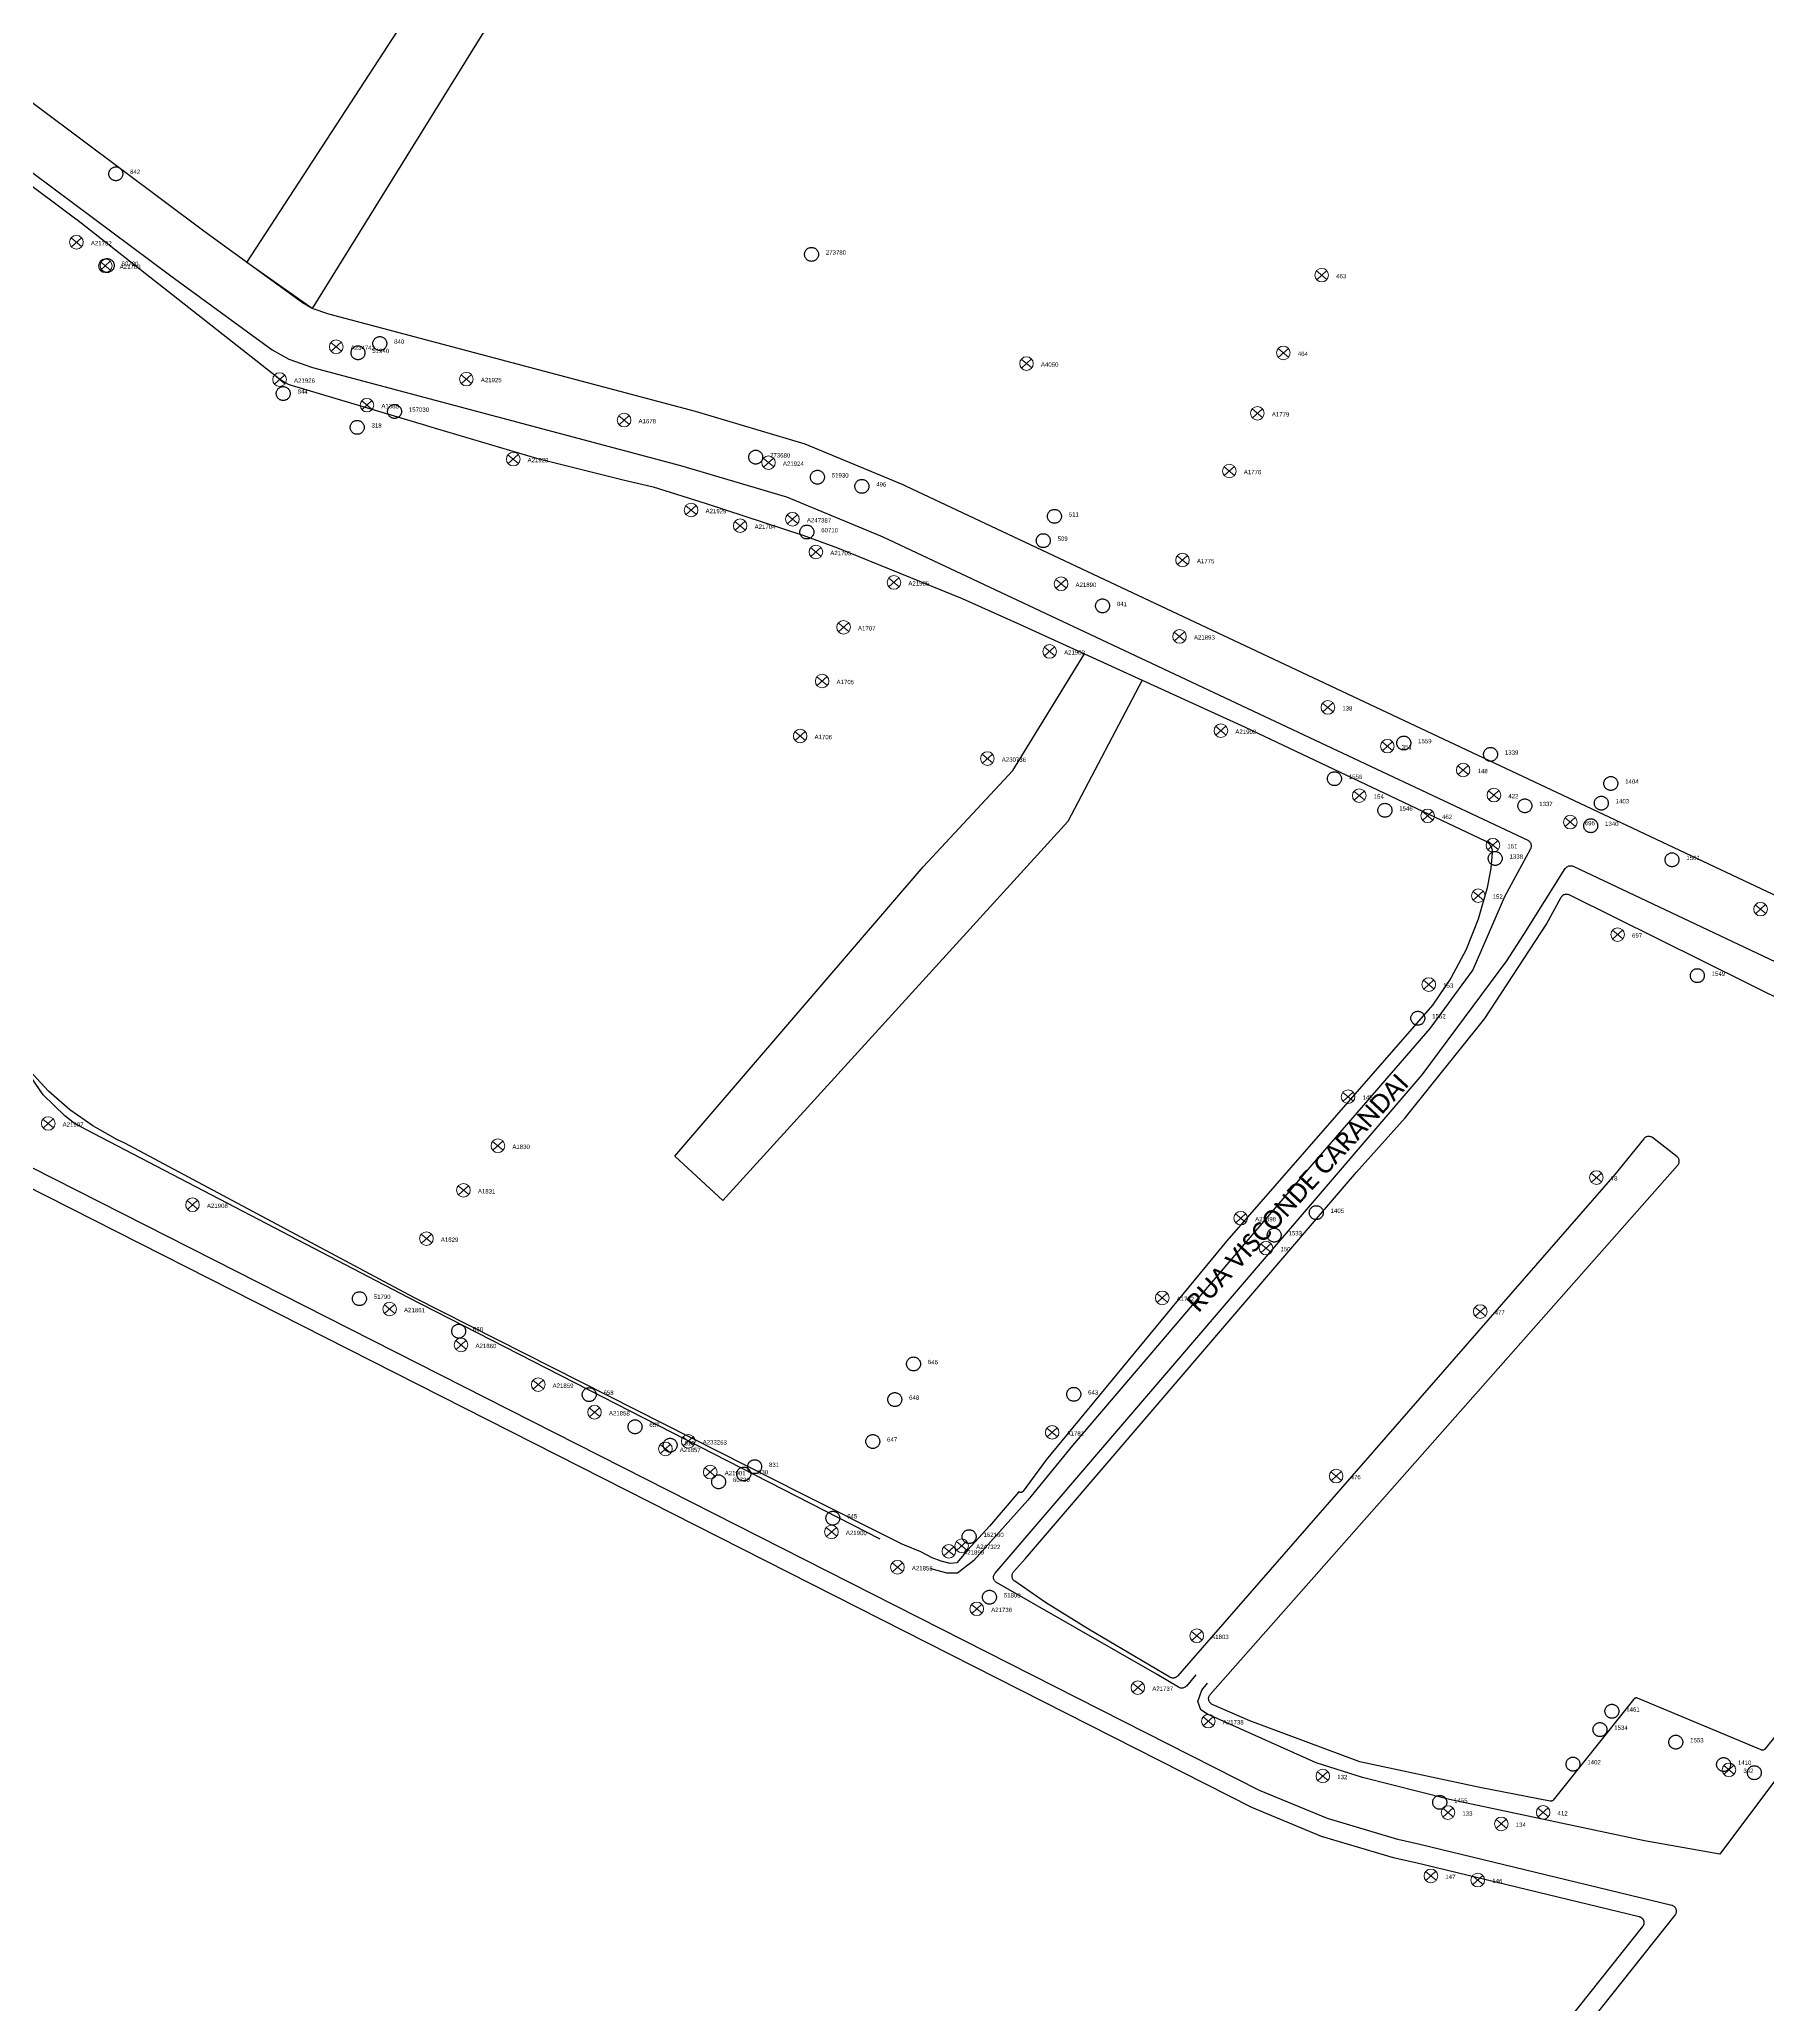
# Model space of a CAD drawing. Header units: millimetres. Extents: x 676447 to 689606, y 7455628 to 7463967.
# Drawn here: x 682313.5 to 682592.5, y 7459116.3 to 7459433.4 of the extents above; entities that cross this region are included whole.
import ezdxf

# ---------------------------------------------------------------- set-up
doc = ezdxf.new("R2010")
doc.units = ezdxf.units.MM
doc.header["$LTSCALE"] = 0.1
doc.header["$MEASUREMENT"] = 0
doc.linetypes.add('PHANTOM2', pattern=[1.25, 0.625, -0.125, 0.125, -0.125, 0.125, -0.125])
doc.layers.add('10.4-Postes', color=1, linetype='Continuous', lineweight=0)
for name, color, linetype in [('Caixas Subterrâneas', 5, 'Continuous'), ('LEGENDAS_INFRAESTRUTURAS', 7, 'Continuous'), ('MUB_AGLOMERADO', 7, 'Continuous'), ('MUB_MEIOFIO', 7, 'Continuous'), ('MUB_QUADRAS', 7, 'Continuous'), ('MUB_SEGMENTO', 7, 'Continuous'), ('NOS_DE_INFRAESTRUTURA', 7, 'Continuous')]:
    doc.layers.add(name, color=color, linetype=linetype)
doc.styles.add('Legend', font='calibri.ttf')
doc.styles.get("Standard").update_dxf_attribs({"font": 'arial.ttf'})

# ---------------------------------------------------------------- blocks, each defined once
blk = doc.blocks.new('PTPT')
at = {"layer": '10.4-Postes', "color": 1, "linetype": 'PHANTOM2'}
for points in [[(-0.0000079, 0.0000104), (0.0000075, -0.000002)], [(0.000007, 0.0000109), (-0.0000074, -0.0000025)]]:
    blk.add_lwpolyline(points, dxfattribs=at)
at = {"layer": '10.4-Postes', "color": 1}
blk.add_circle((-0.0000002, 0.0000042), 0.00000987, dxfattribs=at)
blk = doc.blocks.new('MHMZ')
at = {"linetype": 'PHANTOM2'}
blk.add_circle((0, 0), 0.0000101, dxfattribs=at)

msp = doc.modelspace()

# ---------------------------------------------------------------- linework, layer by layer
at = {"layer": 'MUB_AGLOMERADO', "linetype": 'Continuous'}
for points in [[(682346.99, 7459397.39), (682415.42, 7459502.44), (682424.19, 7459497.46), (682357.52, 7459389.96), (682346.99, 7459397.39)], [(682482.2, 7459334.22), (682491.51, 7459329.97), (682479.51, 7459307.18), (682423.81, 7459246), (682416.05, 7459253.19), (682456.15, 7459299.86), (682470.64, 7459315.38), (682482.2, 7459334.22)]]:
    msp.add_lwpolyline(points, dxfattribs=at)
at = {"layer": 'MUB_MEIOFIO', "linetype": 'Continuous'}
for points in [[(682302.91, 7459418.9), (682334.7, 7459395.2), (682351.05, 7459383.3), (682353.74, 7459381.75), (682357.58, 7459380.4), (682416.98, 7459364.64), (682434.11, 7459359.58), (682449.25, 7459353.27), (682449.63, 7459353.09), (682553.74, 7459304.14), (682553.83, 7459304.09), (682553.92, 7459304.03), (682554, 7459303.97), (682554.07, 7459303.89), (682554.14, 7459303.81), (682554.19, 7459303.72), (682554.24, 7459303.62), (682554.27, 7459303.53), (682554.3, 7459303.42), (682554.31, 7459303.32), (682554.32, 7459303.22), (682554.31, 7459303.11), (682554.29, 7459303.01), (682554.26, 7459302.91), (682554.22, 7459302.81), (682554.19, 7459302.76), (682549.98, 7459295), (682544.9, 7459283.22), (682537.93, 7459273.76), (682518.9, 7459251.79), (682480.26, 7459206.48), (682473.07, 7459197.68), (682464.32, 7459187.91), (682461.7, 7459185.89), (682459.98, 7459185.89), (682457.42, 7459186.6)], [(682500.18, 7459169.46), (682498.65, 7459167.68), (682498.62, 7459167.66), (682498.55, 7459167.59), (682498.47, 7459167.52), (682498.38, 7459167.47), (682498.29, 7459167.42), (682498.19, 7459167.38), (682498.09, 7459167.36), (682497.98, 7459167.34), (682497.88, 7459167.34), (682497.77, 7459167.34), (682497.67, 7459167.36), (682497.57, 7459167.39), (682497.47, 7459167.43), (682497.38, 7459167.48), (682493.9, 7459169.53), (682468.01, 7459184.36), (682467.92, 7459184.42), (682467.84, 7459184.48), (682467.77, 7459184.56), (682467.7, 7459184.64), (682467.64, 7459184.72), (682467.59, 7459184.82), (682467.56, 7459184.91), (682467.53, 7459185.02), (682467.51, 7459185.12), (682467.51, 7459185.22), (682467.51, 7459185.33), (682467.53, 7459185.43), (682467.55, 7459185.53), (682467.59, 7459185.63), (682467.64, 7459185.72), (682467.7, 7459185.81), (682467.75, 7459185.88), (682536.69, 7459266.28), (682550.38, 7459284.7), (682553.13, 7459288.95), (682559.81, 7459299.57), (682559.87, 7459299.66), (682559.94, 7459299.73), (682560.01, 7459299.81), (682560.1, 7459299.87), (682560.19, 7459299.92), (682560.28, 7459299.97), (682560.38, 7459300), (682560.48, 7459300.02), (682560.59, 7459300.04), (682560.69, 7459300.04), (682560.8, 7459300.03), (682560.9, 7459300.01), (682561, 7459299.98), (682561.08, 7459299.94), (682610.5, 7459276.63)], [(682449.2, 7459191.36), (682373.01, 7459230.39), (682320.98, 7459257.46), (682320.26, 7459257.83), (682318.89, 7459258.68), (682317.62, 7459259.67), (682314.09, 7459263.05), (682302.92, 7459279.3)], [(682388.74, 7458893.3), (682577.55, 7459130.69), (682577.55, 7459130.71), (682577.61, 7459130.79), (682577.66, 7459130.88), (682577.7, 7459130.98), (682577.73, 7459131.08), (682577.75, 7459131.18), (682577.76, 7459131.29), (682577.76, 7459131.39), (682577.75, 7459131.5), (682577.72, 7459131.6), (682577.69, 7459131.7), (682577.64, 7459131.79), (682577.59, 7459131.88), (682577.52, 7459131.96), (682577.45, 7459132.04), (682577.37, 7459132.11), (682577.29, 7459132.17), (682577.19, 7459132.22), (682577.1, 7459132.26), (682577, 7459132.29), (682536.35, 7459142.13), (682532.79, 7459142.92), (682521.4, 7459146.3), (682510.42, 7459150.84), (682312.23, 7459251.33)], [(682666.79, 7459250.01), (682584.77, 7459140.56), (682572.6, 7459142.7), (682541.11, 7459149.39), (682527.08, 7459152.94), (682519.61, 7459155.28), (682502.05, 7459163.14), (682500.99, 7459163.86), (682500.48, 7459165.21), (682501.12, 7459167.01), (682502.05, 7459168.15)]]:
    msp.add_lwpolyline(points, dxfattribs=at)
at = {"layer": 'MUB_QUADRAS', "linetype": 'Continuous'}
for points in [[(682669.62, 7459259.45), (682556.62, 7459312.73), (682453.47, 7459361.23), (682452.91, 7459361.5), (682437.12, 7459368.07), (682419.41, 7459373.31), (682360.23, 7459389.01), (682357.52, 7459389.96), (682355.96, 7459390.86), (682340.04, 7459402.45), (682300.28, 7459432.09), (682309.31, 7459468.01)], [(682300.26, 7459418.66), (682319.36, 7459404.43), (682319.46, 7459404.35), (682352.46, 7459378.44), (682352.71, 7459378.25), (682353.16, 7459377.98), (682353.63, 7459377.75), (682354.12, 7459377.58), (682375.84, 7459371.1), (682376.3, 7459370.98), (682393.73, 7459365.82), (682407.7, 7459362.29), (682412.58, 7459361.17), (682421.11, 7459358.47), (682436.7, 7459353.37), (682442.33, 7459351.32), (682462.46, 7459343.15), (682471.79, 7459338.97), (682508.13, 7459322.38), (682543.93, 7459305.47), (682546.86, 7459304.07), (682546.95, 7459304.03), (682547.13, 7459303.92), (682547.3, 7459303.79), (682547.45, 7459303.65), (682547.59, 7459303.49), (682547.7, 7459303.32), (682547.8, 7459303.13), (682547.89, 7459302.94), (682547.95, 7459302.74), (682547.98, 7459302.53), (682548, 7459302.32), (682548, 7459302.11), (682547.81, 7459299.64), (682547.19, 7459296.45), (682545.74, 7459291.4), (682543.78, 7459286.52), (682541.31, 7459281.88), (682538.38, 7459277.52), (682505.19, 7459239.49), (682476.03, 7459204.2), (682472.31, 7459199.13), (682472.3, 7459199.11), (682472.26, 7459199.07), (682472.22, 7459199.04), (682472.18, 7459199.01), (682472.13, 7459198.98), (682472.09, 7459198.96), (682472.04, 7459198.94), (682471.99, 7459198.93), (682471.93, 7459198.93), (682471.88, 7459198.93), (682471.83, 7459198.93), (682471.78, 7459198.94), (682471.73, 7459198.96), (682471.68, 7459198.98), (682471.64, 7459199.01), (682471.59, 7459199.04), (682466.87, 7459193.45), (682463.38, 7459189.64), (682461.57, 7459187.57), (682460.53, 7459187.47), (682459.04, 7459187.8), (682457.62, 7459188.39), (682455.75, 7459189.34), (682453.13, 7459190.43), (682452.49, 7459190.7), (682452.44, 7459190.72), (682436.65, 7459198.64), (682373.95, 7459230.36), (682327.26, 7459255.26), (682326.07, 7459255.82), (682322.11, 7459258.05), (682318.4, 7459260.67), (682314.98, 7459263.67), (682311.89, 7459267.01)], [(682470.5, 7459185.42), (682470.51, 7459185.53), (682470.52, 7459185.63), (682470.55, 7459185.73), (682470.58, 7459185.83), (682470.63, 7459185.92), (682470.68, 7459186.01), (682470.75, 7459186.1), (682472.66, 7459188.28), (682526.08, 7459250.6), (682533.97, 7459259.36), (682546.83, 7459275.4), (682556.75, 7459290.63), (682559.14, 7459294.94), (682559.19, 7459295.03), (682559.26, 7459295.11), (682559.33, 7459295.19), (682559.41, 7459295.26), (682559.5, 7459295.32), (682559.59, 7459295.37), (682559.69, 7459295.4), (682559.79, 7459295.43), (682559.89, 7459295.45), (682559.99, 7459295.46), (682560.1, 7459295.46), (682560.2, 7459295.44), (682560.3, 7459295.42), (682560.4, 7459295.38), (682560.46, 7459295.35), (682596.47, 7459277.48)], [(682594.01, 7459159.94), (682592.01, 7459157.51), (682592, 7459157.5), (682591.96, 7459157.46), (682591.92, 7459157.43), (682591.88, 7459157.4), (682591.83, 7459157.37), (682591.79, 7459157.35), (682591.74, 7459157.34), (682591.68, 7459157.33), (682591.63, 7459157.32), (682591.58, 7459157.33), (682591.53, 7459157.33), (682591.48, 7459157.35), (682591.43, 7459157.36), (682571.47, 7459165.71), (682571.45, 7459165.72), (682571.4, 7459165.74), (682571.35, 7459165.75), (682571.3, 7459165.75), (682571.25, 7459165.75), (682571.19, 7459165.75), (682571.14, 7459165.74), (682571.09, 7459165.72), (682571.05, 7459165.7), (682571, 7459165.67), (682570.96, 7459165.64), (682570.92, 7459165.6), (682570.88, 7459165.57), (682557.86, 7459149.29), (682557.85, 7459149.27), (682557.81, 7459149.23), (682557.77, 7459149.2), (682557.73, 7459149.17), (682557.68, 7459149.15), (682557.63, 7459149.13), (682557.58, 7459149.11), (682557.53, 7459149.1), (682557.48, 7459149.1), (682557.43, 7459149.1), (682557.37, 7459149.11), (682545.99, 7459151.29), (682526.62, 7459155.46), (682508.9, 7459162.07), (682502.83, 7459164.72), (682502.74, 7459164.77), (682502.65, 7459164.82), (682502.57, 7459164.89), (682502.49, 7459164.96), (682502.42, 7459165.04), (682502.37, 7459165.13), (682502.32, 7459165.22), (682502.28, 7459165.32), (682502.25, 7459165.42), (682502.24, 7459165.53), (682502.23, 7459165.63), (682502.23, 7459165.73), (682502.25, 7459165.84), (682502.28, 7459165.94), (682502.31, 7459166.04), (682502.36, 7459166.13), (682502.42, 7459166.22), (682502.48, 7459166.3), (682577.94, 7459251.69), (682578.01, 7459251.77), (682578.07, 7459251.86), (682578.11, 7459251.96), (682578.15, 7459252.05), (682578.18, 7459252.16), (682578.19, 7459252.26), (682578.2, 7459252.36), (682578.19, 7459252.47), (682578.17, 7459252.57), (682578.14, 7459252.67), (682578.11, 7459252.77), (682578.06, 7459252.86), (682578, 7459252.95), (682577.93, 7459253.03), (682577.86, 7459253.1), (682577.81, 7459253.14), (682574.92, 7459255.39), (682573.86, 7459256.17), (682573.77, 7459256.23), (682573.68, 7459256.28), (682573.58, 7459256.32), (682573.48, 7459256.34), (682573.38, 7459256.36), (682573.27, 7459256.37), (682573.17, 7459256.36), (682573.07, 7459256.35), (682572.97, 7459256.32), (682572.87, 7459256.28), (682572.77, 7459256.24), (682572.69, 7459256.18), (682572.6, 7459256.11), (682572.53, 7459256.04), (682572.49, 7459255.99), (682567.82, 7459250.2), (682499.36, 7459171.73), (682497.25, 7459169.31), (682497.23, 7459169.29), (682497.15, 7459169.21), (682497.07, 7459169.15), (682496.98, 7459169.09), (682496.89, 7459169.05), (682496.79, 7459169.01), (682496.69, 7459168.98), (682496.59, 7459168.97), (682496.48, 7459168.96), (682496.38, 7459168.97), (682496.28, 7459168.99), (682496.18, 7459169.01), (682496.08, 7459169.05), (682495.98, 7459169.1), (682482.84, 7459176.83), (682475.92, 7459181.18), (682470.93, 7459184.61), (682470.93, 7459184.62), (682470.84, 7459184.68), (682470.77, 7459184.76), (682470.7, 7459184.84), (682470.64, 7459184.92), (682470.59, 7459185.02), (682470.56, 7459185.11), (682470.53, 7459185.21), (682470.51, 7459185.32), (682470.5, 7459185.42)], [(682310.97, 7459248.6), (682509.17, 7459148.11), (682520.4, 7459143.47), (682532.04, 7459140.01), (682535.67, 7459139.21), (682571.73, 7459130.48), (682571.77, 7459130.47), (682571.8, 7459130.46), (682571.83, 7459130.45), (682571.86, 7459130.44), (682571.9, 7459130.42), (682571.93, 7459130.41), (682571.96, 7459130.39), (682571.99, 7459130.38), (682572.02, 7459130.36), (682572.05, 7459130.34), (682572.08, 7459130.32), (682572.1, 7459130.3), (682572.13, 7459130.28), (682572.16, 7459130.26), (682572.18, 7459130.23), (682572.21, 7459130.21), (682572.23, 7459130.18), (682572.26, 7459130.16), (682572.28, 7459130.13), (682572.3, 7459130.11), (682572.32, 7459130.08), (682572.34, 7459130.05), (682572.36, 7459130.02), (682572.37, 7459129.99), (682572.39, 7459129.96), (682572.4, 7459129.93), (682572.42, 7459129.9), (682572.43, 7459129.86), (682572.44, 7459129.83), (682572.45, 7459129.8), (682572.46, 7459129.77), (682572.47, 7459129.73), (682572.48, 7459129.7), (682572.49, 7459129.66), (682572.49, 7459129.63), (682572.49, 7459129.6), (682572.5, 7459129.56), (682572.5, 7459129.53), (682572.5, 7459129.49), (682572.5, 7459129.46), (682572.49, 7459129.42), (682572.49, 7459129.39), (682572.49, 7459129.35), (682572.48, 7459129.32), (682572.47, 7459129.29), (682572.46, 7459129.25), (682572.46, 7459129.22), (682572.44, 7459129.19), (682572.43, 7459129.15), (682572.42, 7459129.12), (682572.41, 7459129.09), (682572.39, 7459129.06), (682572.38, 7459129.03), (682572.36, 7459129), (682572.34, 7459128.97), (682572.32, 7459128.94), (682572.3, 7459128.91), (682572.28, 7459128.88), (682386.35, 7458895.11)]]:
    msp.add_lwpolyline(points, dxfattribs=at)

# ---------------------------------------------------------------- block references
at = {"layer": 'Caixas Subterrâneas', "color": 40}
for p, xscale, yscale, zscale, rotation in [((682325.82, 7459411.68), 111319.4907932735, 111319.4907932735, 111319.4907932735, 359.3059660489114), ((682438.13, 7459398.68), 111319.4907932735, 111319.4907932735, 111319.4907932735, 359.3055348563142), ((682324.44, 7459396.88), 111319.4907932735, 111319.4907932735, 111319.4907932735, 359.3059668008986), ((682364.92, 7459382.8), 111319.4907932735, 111319.4907932735, 111319.4907932735, 359.3058085247092), ((682368.44, 7459384.29), 111319.4907932736, 111319.4907932736, 111319.4907932736, 359.3057955968361), ((682352.85, 7459376.22), 111319.4907932736, 111319.4907932736, 111319.4907932736, 359.305852438752), ((682370.82, 7459373.33), 111319.4907932736, 111319.4907932736, 111319.4907932736, 359.3057832123197), ((682364.79, 7459370.77), 111319.4907932736, 111319.4907932736, 111319.4907932736, 359.3058053697565), ((682429.12, 7459365.96), 111319.4907932736, 111319.4907932736, 111319.4907932736, 359.3055591936607), ((682439.08, 7459362.72), 111319.4907932736, 111319.4907932736, 111319.4907932736, 359.3055202971948), ((682446.26, 7459361.25), 111319.4907932736, 111319.4907932736, 111319.4907932736, 359.3054925309843), ((682477.34, 7459356.41), 111319.4907932736, 111319.4907932736, 111319.4907932736, 359.3053728352448), ((682437.38, 7459353.88), 111319.4907932736, 111319.4907932736, 111319.4907932736, 359.3055240837376), ((682475.54, 7459352.49), 111319.4907932736, 111319.4907932736, 111319.4907932736, 359.3053784972725), ((682485.11, 7459341.96), 111319.4907932736, 111319.4907932736, 111319.4907932736, 359.3053388557923), ((682533.73, 7459319.83), 111319.4907932735, 111319.4907932735, 111319.4907932735, 359.3051471643621), ((682547.74, 7459318), 111319.4907932735, 111319.4907932735, 111319.4907932735, 359.3050933325132), ((682522.54, 7459314.08), 111319.4907932736, 111319.4907932736, 111319.4907932736, 359.3051879744625), ((682567.15, 7459313.31), 111319.4907932736, 111319.4907932736, 111319.4907932736, 359.3050180457598), ((682530.69, 7459308.98), 111319.4907932735, 111319.4907932735, 111319.4907932735, 359.3051554298806), ((682553.28, 7459309.7), 111319.4907932736, 111319.4907932736, 111319.4907932736, 359.3050696940969), ((682565.62, 7459310.13), 111319.4907932736, 111319.4907932736, 111319.4907932736, 359.3050229048468), ((682563.91, 7459306.49), 111319.4907932736, 111319.4907932736, 111319.4907932736, 359.3050283004703), ((682548.49, 7459301.21), 111319.4907932736, 111319.4907932736, 111319.4907932736, 359.3050853404522), ((682577.03, 7459300.99), 111319.4907932735, 111319.4907932735, 111319.4907932735, 359.3049767196531), ((682581.12, 7459282.3), 111319.4907932736, 111319.4907932736, 111319.4907932736, 359.3049554679217), ((682536, 7459275.43), 111319.4907932736, 111319.4907932736, 111319.4907932736, 359.3051250135234), ((682519.61, 7459244.06), 111319.4907932736, 111319.4907932736, 111319.4907932736, 359.3051778259462), ((682512.81, 7459240.43), 111319.4907932736, 111319.4907932736, 111319.4907932736, 359.3052025588823), ((682365.15, 7459230.18), 111319.4907932736, 111319.4907932736, 111319.4907932736, 359.3057612056209), ((682381.17, 7459224.93), 111319.4907932736, 111319.4907932736, 111319.4907932736, 359.3056986575149), ((682454.6, 7459219.65), 111319.4907932736, 111319.4907932736, 111319.4907932736, 359.3054177230379), ((682402.24, 7459214.7), 111319.4907932736, 111319.4907932736, 111319.4907932736, 359.3056153836151), ((682451.57, 7459213.9), 111319.4907932736, 111319.4907932736, 111319.4907932736, 359.3054274696632), ((682480.46, 7459214.75), 111319.4907932736, 111319.4907932736, 111319.4907932736, 359.3053178207645), ((682409.64, 7459209.51), 111319.4907932735, 111319.4907932735, 111319.4907932735, 359.3055856828998), ((682448.02, 7459207.13), 111319.4907932736, 111319.4907932736, 111319.4907932736, 359.3054389459937), ((682415.31, 7459206.54), 111319.4907932736, 111319.4907932736, 111319.4907932736, 359.3055631877417), ((682427.19, 7459201.89), 111319.4907932735, 111319.4907932735, 111319.4907932735, 359.3055165692336), ((682428.95, 7459203.07), 111319.4907932736, 111319.4907932736, 111319.4907932736, 359.3055102540238), ((682423.13, 7459200.63), 111319.4907932736, 111319.4907932736, 111319.4907932736, 359.305531656387), ((682441.57, 7459194.76), 111319.4907932735, 111319.4907932735, 111319.4907932735, 359.3054597035717), ((682463.57, 7459191.78), 111319.4907932736, 111319.4907932736, 111319.4907932736, 359.3053750774811), ((682466.85, 7459182.01), 111319.4907932736, 111319.4907932736, 111319.4907932736, 359.3053596285978), ((682567.33, 7459163.61), 111319.4907932736, 111319.4907932736, 111319.4907932736, 359.3049717632036), ((682565.4, 7459160.65), 111319.4907932735, 111319.4907932735, 111319.4907932735, 359.3049781837872), ((682577.64, 7459158.63), 111319.4907932736, 111319.4907932736, 111319.4907932736, 359.3049310011856), ((682561.05, 7459155.08), 111319.4907932736, 111319.4907932736, 111319.4907932736, 359.3049930589323), ((682585.36, 7459155.01), 111319.4907932736, 111319.4907932736, 111319.4907932736, 359.3049005303057), ((682590.32, 7459153.69), 111319.4907932736, 111319.4907932736, 111319.4907932736, 359.3048812697744), ((682539.54, 7459148.91), 111319.4907932735, 111319.4907932735, 111319.4907932735, 359.3050729930429)]:
    msp.add_blockref('MHMZ', p, dxfattribs=dict(at, xscale=xscale, yscale=yscale, zscale=zscale, rotation=rotation))
at = {"layer": 'NOS_DE_INFRAESTRUTURA', "color": 1}
for p, xscale, yscale, zscale, rotation in [((682319.48, 7459400.17), 111319.4907932736, 111319.4907932736, 111319.4907932736, 359.3059866726461), ((682324.14, 7459396.37), 111319.4907932736, 111319.4907932736, 111319.4907932736, 359.3059677936718), ((682520.5, 7459394.86), 111319.4907932735, 111319.4907932735, 111319.4907932735, 359.3052203350113), ((682361.42, 7459383.31), 111319.4907932736, 111319.4907932736, 111319.4907932736, 359.3058220114525), ((682514.31, 7459382.31), 111319.4907932736, 111319.4907932736, 111319.4907932736, 359.3052400835447), ((682352.28, 7459378.01), 111319.4907932735, 111319.4907932735, 111319.4907932735, 359.3058551434576), ((682382.43, 7459378.09), 111319.4907932736, 111319.4907932736, 111319.4907932736, 359.3057404836547), ((682472.85, 7459380.6), 111319.4907932736, 111319.4907932736, 111319.4907932736, 359.3053972747763), ((682366.38, 7459373.88), 111319.4907932736, 111319.4907932736, 111319.4907932736, 359.3058002803951), ((682510.12, 7459372.57), 111319.4907932736, 111319.4907932736, 111319.4907932736, 359.3052530433743), ((682407.89, 7459371.47), 111319.4907932736, 111319.4907932736, 111319.4907932736, 359.3056416224087), ((682389.99, 7459365.18), 111319.4907932736, 111319.4907932736, 111319.4907932736, 359.3057078152928), ((682431.2, 7459364.61), 111319.4907932736, 111319.4907932736, 111319.4907932736, 359.3055508682161), ((682505.59, 7459363.25), 111319.4907932736, 111319.4907932736, 111319.4907932736, 359.3052674619836), ((682418.71, 7459356.96), 111319.4907932735, 111319.4907932735, 111319.4907932735, 359.3055960308907), ((682426.63, 7459354.43), 111319.4907932735, 111319.4907932735, 111319.4907932735, 359.3055651516671), ((682435.07, 7459355.48), 111319.4907932736, 111319.4907932736, 111319.4907932736, 359.3055333332328), ((682438.85, 7459350.19), 111319.4907932736, 111319.4907932736, 111319.4907932736, 359.3055173441426), ((682498.03, 7459348.89), 111319.4907932736, 111319.4907932736, 111319.4907932736, 359.3052918238774), ((682451.45, 7459345.28), 111319.4907932736, 111319.4907932736, 111319.4907932736, 359.3054679476082), ((682478.43, 7459345.07), 111319.4907932736, 111319.4907932736, 111319.4907932736, 359.3053652401023), ((682443.32, 7459338.04), 111319.4907932735, 111319.4907932735, 111319.4907932735, 359.3054966404832), ((682476.58, 7459334.15), 111319.4907932736, 111319.4907932736, 111319.4907932736, 359.3053689594183), ((682497.55, 7459336.57), 111319.4907932736, 111319.4907932736, 111319.4907932736, 359.3052899174089), ((682439.86, 7459329.37), 111319.4907932736, 111319.4907932736, 111319.4907932736, 359.3055071939643), ((682521.5, 7459325.11), 111319.4907932736, 111319.4907932736, 111319.4907932736, 359.3051953095286), ((682504.23, 7459321.36), 111319.4907932735, 111319.4907932735, 111319.4907932735, 359.3052598460143), ((682436.31, 7459320.5), 111319.4907932736, 111319.4907932736, 111319.4907932736, 359.305518004052), ((682531.1, 7459318.86), 111319.4907932736, 111319.4907932736, 111319.4907932736, 359.3051568924819), ((682466.53, 7459316.86), 111319.4907932735, 111319.4907932735, 111319.4907932735, 359.3054019253092), ((682543.34, 7459315.01), 111319.4907932735, 111319.4907932735, 111319.4907932735, 359.3051091363989), ((682526.56, 7459310.88), 111319.4907932736, 111319.4907932736, 111319.4907932736, 359.3051717113598), ((682548.3, 7459310.96), 111319.4907932736, 111319.4907932736, 111319.4907932736, 359.3050890270398), ((682537.6, 7459307.62), 111319.4907932736, 111319.4907932736, 111319.4907932736, 359.305128713075), ((682560.63, 7459306.61), 111319.4907932736, 111319.4907932736, 111319.4907932736, 359.3050407944688), ((682548.14, 7459302.88), 111319.4907932736, 111319.4907932736, 111319.4907932736, 359.3050871977247), ((682545.78, 7459294.73), 111319.4907932736, 111319.4907932736, 111319.4907932736, 359.3050937045809), ((682591.34, 7459292.56), 111319.4907932736, 111319.4907932736, 111319.4907932736, 359.3049197167891), ((682568.27, 7459288.45), 111319.4907932736, 111319.4907932736, 111319.4907932736, 359.305006200042), ((682537.78, 7459280.4), 111319.4907932736, 111319.4907932736, 111319.4907932736, 359.3051197577921), ((682524.76, 7459262.3), 111319.4907932735, 111319.4907932735, 111319.4907932735, 359.3051637933241), ((682314.93, 7459257.98), 111319.4907932736, 111319.4907932736, 111319.4907932736, 359.3059607229119), ((682387.52, 7459254.39), 111319.4907932736, 111319.4907932736, 111319.4907932736, 359.3056834888749), ((682564.84, 7459249.25), 111319.4907932736, 111319.4907932736, 111319.4907932736, 359.3050073294947), ((682338.22, 7459244.86), 111319.4907932735, 111319.4907932735, 111319.4907932735, 359.305868137502), ((682381.96, 7459247.2), 111319.4907932736, 111319.4907932736, 111319.4907932736, 359.3057024425755), ((682507.43, 7459242.7), 111319.4907932736, 111319.4907932736, 111319.4907932736, 359.3052237333064), ((682375.98, 7459239.4), 111319.4907932736, 111319.4907932736, 111319.4907932736, 359.3057228349887), ((682511.51, 7459237.86), 111319.4907932736, 111319.4907932736, 111319.4907932736, 359.3052067251862), ((682494.76, 7459229.84), 111319.4907932736, 111319.4907932736, 111319.4907932736, 359.3052680160576), ((682370.04, 7459228.04), 111319.4907932736, 111319.4907932736, 111319.4907932736, 359.305741961573), ((682546.09, 7459227.63), 111319.4907932735, 111319.4907932735, 111319.4907932735, 359.3050720718732), ((682381.57, 7459222.26), 111319.4907932736, 111319.4907932736, 111319.4907932736, 359.3056963519433), ((682394.03, 7459215.84), 111319.4907932736, 111319.4907932736, 111319.4907932736, 359.3056469972641), ((682403.11, 7459211.39), 111319.4907932736, 111319.4907932736, 111319.4907932736, 359.3056110894433), ((682418.24, 7459206.7), 111319.4907932736, 111319.4907932736, 111319.4907932736, 359.3055521049977), ((682476.99, 7459208.14), 111319.4907932736, 111319.4907932736, 111319.4907932736, 359.3053290103543), ((682414.56, 7459205.48), 111319.4907932735, 111319.4907932735, 111319.4907932735, 359.305565739953), ((682421.8, 7459201.73), 111319.4907932736, 111319.4907932736, 111319.4907932736, 359.3055370507553), ((682522.84, 7459201.08), 111319.4907932736, 111319.4907932736, 111319.4907932736, 359.3051524291071), ((682441.36, 7459192.07), 111319.4907932736, 111319.4907932736, 111319.4907932736, 359.3054596706553), ((682460.31, 7459188.95), 111319.4907932736, 111319.4907932736, 111319.4907932736, 359.3053866456422), ((682462.39, 7459189.85), 111319.4907932736, 111319.4907932736, 111319.4907932736, 359.3053789973687), ((682452.01, 7459186.38), 111319.4907932736, 111319.4907932736, 111319.4907932736, 359.3054174328373), ((682464.82, 7459179.67), 111319.4907932735, 111319.4907932735, 111319.4907932735, 359.3053666515291), ((682500.33, 7459175.32), 111319.4907932736, 111319.4907932736, 111319.4907932736, 359.3052302321901), ((682490.82, 7459166.95), 111319.4907932735, 111319.4907932735, 111319.4907932735, 359.3052638609854), ((682502.2, 7459161.54), 111319.4907932735, 111319.4907932735, 111319.4907932735, 359.3052189216122), ((682586.24, 7459153.69), 111319.4907932736, 111319.4907932736, 111319.4907932736, 359.3048967975577), ((682520.68, 7459152.69), 111319.4907932736, 111319.4907932736, 111319.4907932736, 359.3051459161342), ((682540.88, 7459146.79), 111319.4907932736, 111319.4907932736, 111319.4907932736, 359.3050672775972), ((682556.25, 7459146.82), 111319.4907932736, 111319.4907932736, 111319.4907932736, 359.3050088190997), ((682549.49, 7459144.97), 111319.4907932735, 111319.4907932735, 111319.4907932735, 359.3050339540538), ((682538.13, 7459136.58), 111319.4907932736, 111319.4907932736, 111319.4907932736, 359.3050745991376), ((682545.7, 7459135.9), 111319.4907932736, 111319.4907932736, 111319.4907932736, 359.3050456048286)]:
    msp.add_blockref('PTPT', p, dxfattribs=dict(at, xscale=xscale, yscale=yscale, zscale=zscale, rotation=rotation))

# ---------------------------------------------------------------- texts
at = {"layer": 'LEGENDAS_INFRAESTRUTURAS', "color": 5}
for s, rotation, p in [('842', 359.306, (682328.13, 7459411.66)), ('273780', 359.3055, (682440.44, 7459398.65)), ('60720', 359.306, (682326.75, 7459396.85)), ('51940', 359.3058, (682367.23, 7459382.77)), ('840', 359.3058, (682370.75, 7459384.26)), ('844', 359.3058, (682355.16, 7459376.19)), ('157030', 359.3058, (682373.13, 7459373.3)), ('318', 359.3058, (682367.1, 7459370.74)), ('273680', 359.3056, (682431.43, 7459365.93)), ('51930', 359.3055, (682441.39, 7459362.7)), ('496', 359.3055, (682448.57, 7459361.23)), ('60710', 359.3055, (682439.69, 7459353.85)), ('511', 359.3054, (682479.65, 7459356.38)), ('509', 359.3054, (682477.85, 7459352.47)), ('841', 359.3053, (682487.42, 7459341.93)), ('1559', 359.3051, (682536.04, 7459319.81)), ('1339', 359.3051, (682550.05, 7459317.97)), ('1556', 359.3052, (682524.85, 7459314.05)), ('1404', 359.305, (682569.46, 7459313.28)), ('1337', 359.3051, (682555.59, 7459309.67)), ('1403', 359.305, (682567.93, 7459310.11)), ('1546', 359.3051, (682533, 7459308.95)), ('1340', 359.305, (682566.22, 7459306.46)), ('1338', 359.3051, (682550.8, 7459301.19)), ('1561', 359.305, (682579.34, 7459300.96)), ('1549', 359.3049, (682583.43, 7459282.28)), ('1562', 359.3051, (682538.31, 7459275.41)), ('1405', 359.3052, (682521.92, 7459244.03)), ('1533', 359.3052, (682515.12, 7459240.4)), ('51790', 359.3058, (682367.46, 7459230.16)), ('660', 359.3057, (682383.48, 7459224.9)), ('646', 359.3054, (682456.9, 7459219.62)), ('658', 359.3056, (682404.55, 7459214.67)), ('648', 359.3054, (682453.88, 7459213.87)), ('643', 359.3053, (682482.77, 7459214.72)), ('657', 359.3056, (682411.95, 7459209.48)), ('810', 359.3056, (682417.62, 7459206.51)), ('647', 359.3054, (682450.32, 7459207.1)), ('830', 359.3055, (682429.5, 7459201.86)), ('831', 359.3055, (682431.26, 7459203.04)), ('60730', 359.3055, (682425.44, 7459200.61)), ('645', 359.3055, (682443.88, 7459194.73)), ('162160', 359.3054, (682465.88, 7459191.75)), ('51800', 359.3054, (682469.16, 7459181.98)), ('1461', 359.305, (682569.64, 7459163.58)), ('1534', 359.305, (682567.71, 7459160.62)), ('1553', 359.3049, (682579.95, 7459158.6)), ('1402', 359.305, (682563.36, 7459155.05)), ('1410', 359.3049, (682587.67, 7459154.98)), ('1455', 359.3051, (682541.85, 7459148.88))]:
    msp.add_text(s, height=0.7, rotation=rotation, dxfattribs=at).set_placement(p)
at = {"layer": 'LEGENDAS_INFRAESTRUTURAS', "color": 1}
for s, rotation, p in [('A21702', 359.306, (682321.79, 7459400.14)), ('A21703', 359.306, (682326.45, 7459396.35)), ('463', 359.3052, (682522.81, 7459394.83)), ('A234742', 359.3058, (682363.73, 7459383.29)), ('464', 359.3052, (682516.62, 7459382.28)), ('A4050', 359.3054, (682475.16, 7459380.58)), ('A21926', 359.3058, (682354.59, 7459377.99)), ('A21925', 359.3057, (682384.74, 7459378.07)), ('A1388', 359.3058, (682368.69, 7459373.85)), ('A1779', 359.3052, (682512.43, 7459372.54)), ('A1678', 359.3056, (682410.2, 7459371.44)), ('A21928', 359.3057, (682392.29, 7459365.15)), ('A21924', 359.3055, (682433.51, 7459364.58)), ('A1776', 359.3053, (682507.9, 7459363.22)), ('A21929', 359.3056, (682421.02, 7459356.93)), ('A21704', 359.3056, (682428.94, 7459354.4)), ('A247387', 359.3055, (682437.38, 7459355.45)), ('A21705', 359.3055, (682441.16, 7459350.16)), ('A1775', 359.3053, (682500.34, 7459348.86)), ('A21905', 359.3055, (682453.76, 7459345.26)), ('A21890', 359.3054, (682480.74, 7459345.04)), ('A1707', 359.3055, (682445.63, 7459338.01)), ('A21893', 359.3053, (682499.86, 7459336.54)), ('A21903', 359.3054, (682478.89, 7459334.12)), ('A1705', 359.3055, (682442.17, 7459329.35)), ('138', 359.3052, (682523.81, 7459325.09)), ('A1706', 359.3055, (682438.61, 7459320.47)), ('A21902', 359.3053, (682506.54, 7459321.33)), ('351', 359.3051, (682533.41, 7459318.84)), ('A230736', 359.3054, (682468.84, 7459316.83)), ('148', 359.3051, (682545.65, 7459314.98)), ('154', 359.3052, (682528.87, 7459310.85)), ('422', 359.3051, (682550.61, 7459310.93)), ('462', 359.3051, (682539.91, 7459307.59)), ('696', 359.305, (682562.94, 7459306.58)), ('151', 359.3051, (682550.45, 7459302.85)), ('152', 359.3051, (682548.08, 7459294.71)), ('697', 359.305, (682570.58, 7459288.42)), ('153', 359.3051, (682540.09, 7459280.37)), ('145', 359.3052, (682527.07, 7459262.28)), ('A21907', 359.306, (682317.24, 7459257.95)), ('A1830', 359.3057, (682389.83, 7459254.36)), ('78', 359.305, (682567.15, 7459249.22)), ('A1831', 359.3057, (682384.27, 7459247.17)), ('A21908', 359.3059, (682340.53, 7459244.84)), ('A21898', 359.3052, (682509.74, 7459242.68)), ('A1829', 359.3057, (682378.29, 7459239.37)), ('150', 359.3052, (682513.82, 7459237.83)), ('A1782', 359.3053, (682497.07, 7459229.81)), ('A21861', 359.3057, (682372.35, 7459228.01)), ('477', 359.3051, (682548.4, 7459227.61)), ('A21860', 359.3057, (682383.88, 7459222.23)), ('A21859', 359.3056, (682396.33, 7459215.81)), ('A21858', 359.3056, (682405.42, 7459211.36)), ('A1781', 359.3053, (682479.3, 7459208.11)), ('A21857', 359.3056, (682416.86, 7459205.45)), ('A233263', 359.3055, (682420.55, 7459206.68)), ('A21901', 359.3055, (682424.11, 7459201.7)), ('476', 359.3051, (682525.15, 7459201.06)), ('A21900', 359.3055, (682443.67, 7459192.05)), ('A21899', 359.3054, (682462.62, 7459188.92)), ('A247322', 359.3054, (682464.7, 7459189.82)), ('A21856', 359.3054, (682454.32, 7459186.35)), ('A21736', 359.3054, (682467.13, 7459179.64)), ('A1803', 359.3052, (682502.64, 7459175.29)), ('A21737', 359.3053, (682493.13, 7459166.92)), ('A21738', 359.3052, (682504.51, 7459161.51)), ('342', 359.3049, (682588.55, 7459153.66)), ('132', 359.3051, (682522.99, 7459152.66)), ('133', 359.3051, (682543.19, 7459146.76)), ('134', 359.305, (682551.8, 7459144.94)), ('412', 359.305, (682558.55, 7459146.8)), ('147', 359.3051, (682540.44, 7459136.55)), ('146', 359.305, (682548.01, 7459135.88))]:
    msp.add_text(s, height=0.7, rotation=rotation, dxfattribs=at).set_placement(p)
at = {"layer": 'MUB_SEGMENTO', "color": 253, "style": 'Legend'}
msp.add_text('RUA VISCONDE CARANDAI', height=3, rotation=47.2288, dxfattribs=at).set_placement((682500.58, 7459227.79))

doc.saveas('drawing.dxf')
